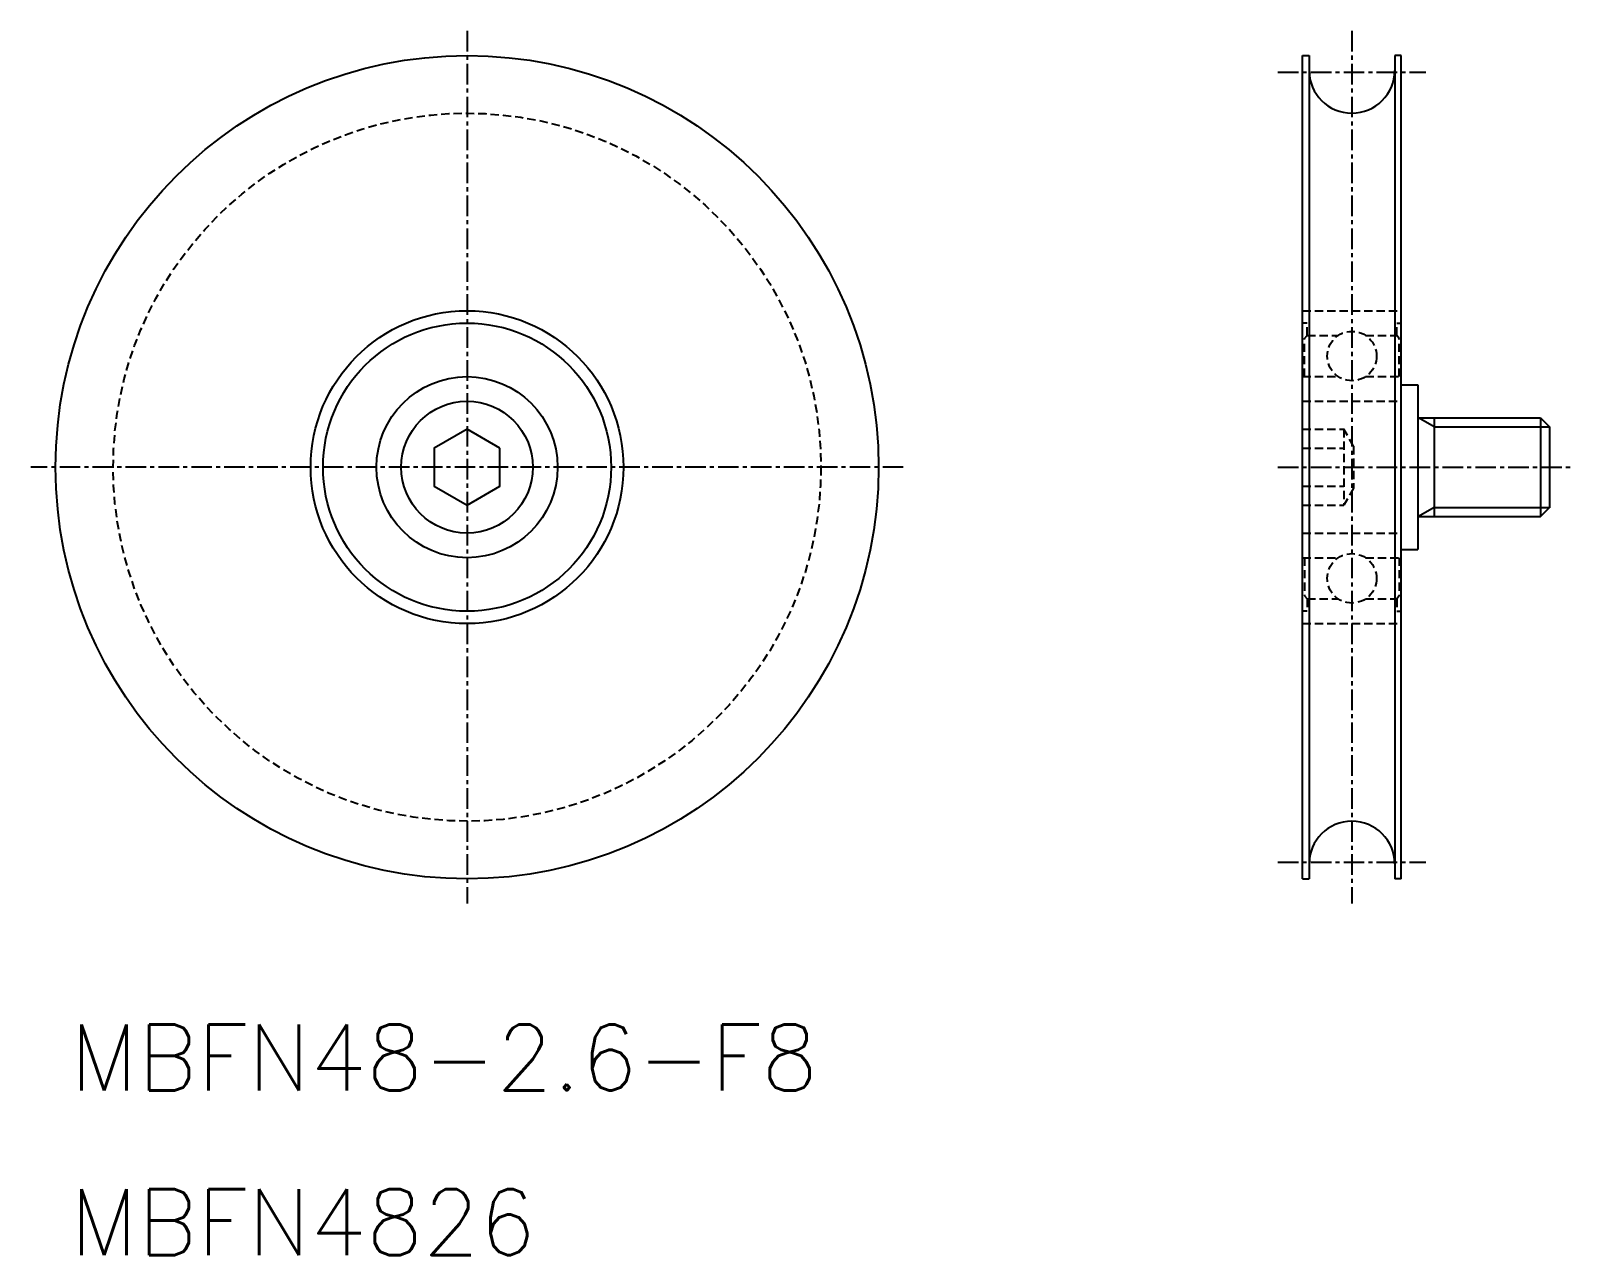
# Model space of a CAD drawing. Extents: x 7.6 to 101.4, y 10 to 84.4.
import ezdxf

# ---------------------------------------------------------------- set-up
doc = ezdxf.new("R2010")
doc.units = 0
doc.linetypes.add('CENTER', pattern=[2, 1.25, -0.25, 0.25, -0.25])
doc.linetypes.add('DASHED', pattern=[0.75, 0.5, -0.25])
doc.layers.get('0').update_dxf_attribs({"linetype": 'CONTINUOUS'})
doc.layers.add('CENTER', color=1, linetype='CENTER')
doc.styles.add('MISUMI', font='txt.shx')

msp = doc.modelspace()

# ---------------------------------------------------------------- linework, layer by layer
at = {"color": 7, "linetype": 'CONTINUOUS'}
for p, q in [((84.869, 32.857), (84.869, 82.857)), ((84.869, 82.857), (85.269, 82.857)), ((85.269, 82.857), (85.269, 32.857)), ((90.469, 82.857), (90.469, 32.857)), ((90.869, 82.857), (90.469, 82.857)), ((90.869, 32.857), (90.869, 82.857)), ((90.869, 62.857), (91.869, 62.857)), ((91.869, 62.857), (91.869, 52.857)), ((91.869, 60.857), (99.32, 60.857)), ((92.869, 60.857), (92.869, 54.857)), ((99.32, 60.857), (99.869, 60.308)), ((99.32, 60.857), (99.32, 54.857)), ((99.869, 60.315), (99.869, 55.398)), ((99.32, 54.857), (99.869, 55.406)), ((91.869, 54.857), (99.32, 54.857)), ((90.869, 52.857), (91.869, 52.857)), ((84.869, 32.857), (85.269, 32.857)), ((90.869, 32.857), (90.469, 32.857))]:
    msp.add_line(p, q, dxfattribs=at)
at = {"color": 3, "linetype": 'DASHED'}
for p, q in [((84.869, 67.357), (90.869, 67.357)), ((85.149, 66.607), (84.869, 66.607)), ((85.149, 65.857), (85.149, 66.607)), ((90.589, 65.857), (90.589, 66.607)), ((90.589, 66.607), (90.869, 66.607)), ((84.989, 65.666), (85.149, 65.857)), ((84.989, 63.357), (84.989, 65.666)), ((85.149, 65.857), (87.04, 65.857)), ((88.698, 65.857), (90.589, 65.857)), ((90.749, 65.666), (90.589, 65.857)), ((90.749, 63.357), (90.749, 65.666)), ((84.869, 63.357), (87.04, 63.357)), ((88.698, 63.357), (90.869, 63.357)), ((84.869, 61.857), (90.869, 61.857)), ((84.869, 60.166), (87.369, 60.166)), ((87.369, 60.166), (87.369, 55.548)), ((87.969, 59.127), (87.369, 60.166)), ((87.969, 59.127), (87.969, 56.587)), ((84.869, 59.012), (87.369, 59.012)), ((84.869, 56.702), (87.369, 56.702)), ((87.969, 56.587), (87.369, 55.548)), ((84.869, 55.548), (87.369, 55.548)), ((84.869, 53.857), (90.869, 53.857)), ((84.869, 52.357), (87.04, 52.357)), ((84.869, 52.357), (87.04, 52.357)), ((84.989, 52.357), (84.989, 50.048)), ((88.698, 52.357), (90.869, 52.357)), ((88.698, 52.357), (90.869, 52.357)), ((90.749, 52.357), (90.749, 50.048)), ((84.989, 50.048), (85.149, 49.857)), ((85.149, 49.857), (85.149, 49.107)), ((85.149, 49.857), (87.04, 49.857)), ((88.698, 49.857), (90.589, 49.857)), ((90.749, 50.048), (90.589, 49.857)), ((90.589, 49.857), (90.589, 49.107)), ((85.149, 49.107), (84.869, 49.107)), ((90.589, 49.107), (90.869, 49.107)), ((84.869, 48.357), (90.869, 48.357))]:
    msp.add_line(p, q, dxfattribs=at)
at = {"color": 3, "linetype": 'CONTINUOUS'}
for p, q in [((92.869, 60.308), (91.918, 60.857)), ((92.869, 60.308), (99.869, 60.308)), ((92.869, 55.406), (91.918, 54.857)), ((92.869, 55.406), (99.869, 55.406))]:
    msp.add_line(p, q, dxfattribs=at)
at = {"color": 7, "linetype": 'CONTINUOUS'}
msp.add_lwpolyline([(36.111, 59.012), (34.111, 60.166), (32.111, 59.012), (32.111, 56.702), (34.111, 55.548), (36.111, 56.702)], close=True, dxfattribs=at)
for radius in [25, 9.5, 8.75, 5.5, 4]:
    msp.add_circle((34.111, 57.857), radius, dxfattribs=at)
at = {"color": 3, "linetype": 'DASHED'}
for centre, radius in [((34.111, 57.857), 21.5), ((87.869, 64.607), 1.5), ((87.869, 51.107), 1.5)]:
    msp.add_circle(centre, radius, dxfattribs=at)
at = {"color": 7, "linetype": 'CONTINUOUS'}
for centre, start, end in [((87.869, 81.957), 180, 0), ((87.869, 33.757), 0, 180)]:
    msp.add_arc(centre, 2.6, start, end, dxfattribs=at)
at = {"layer": 'CENTER', "color": 1, "linetype": 'CENTER'}
for p, q in [((34.111, 84.357), (34.111, 31.357)), ((87.869, 84.357), (87.869, 31.357)), ((83.369, 81.857), (92.369, 81.857)), ((60.611, 57.857), (7.611, 57.857)), ((83.369, 57.857), (101.369, 57.857)), ((83.369, 33.857), (92.369, 33.857))]:
    msp.add_line(p, q, dxfattribs=at)

# ---------------------------------------------------------------- texts
at = {"color": 7, "linetype": 'CONTINUOUS', "style": 'MISUMI'}
for s, p in [('MBFN48-2.6-F8', (10, 20)), ('MBFN4826', (10, 10))]:
    msp.add_text(s, height=4, dxfattribs=at).set_placement(p)

doc.saveas('drawing.dxf')
